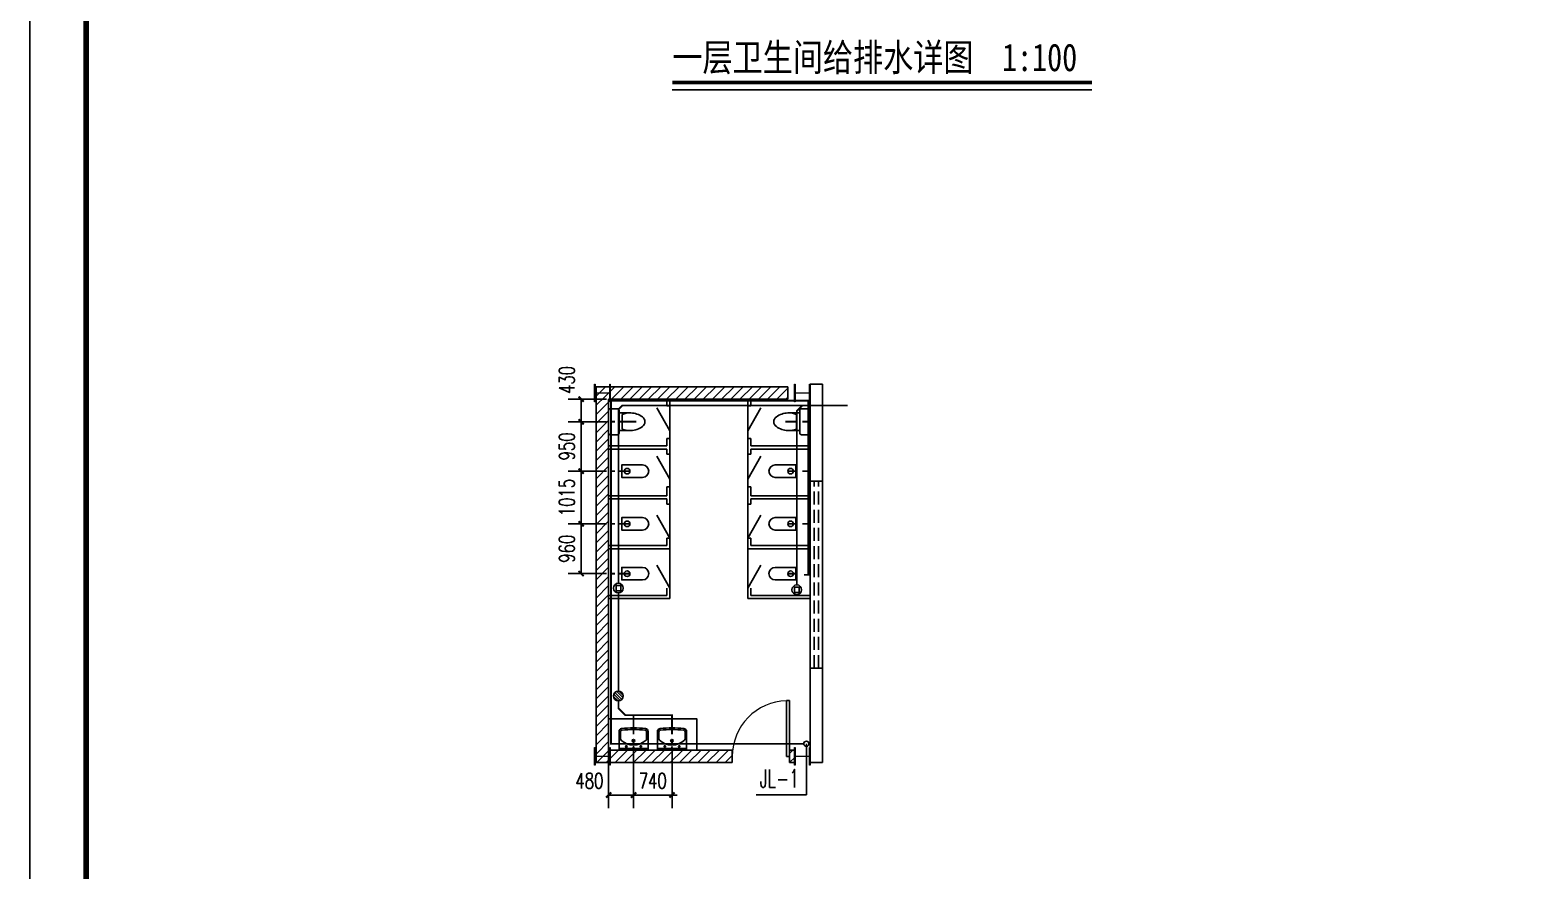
# Model space of a CAD drawing. Extents: x -4407041 to 173436, y -470270 to -29437.
# Drawn here: x -461864 to -396138, y -249398 to -212152 of the extents above; entities that cross this region are included whole.
import ezdxf

# ---------------------------------------------------------------- set-up
doc = ezdxf.new("R2010")
doc.units = 0
doc.header["$LTSCALE"] = 1000
doc.header["$MEASUREMENT"] = 0
doc.linetypes.add('DASH', pattern=[0.35, 0.25, -0.1])
for name, color, linetype in [('DIM_SYMB', 3, 'Continuous'), ('DIM_给水', 3, 'Continuous'), ('EQUIP_地漏', 7, 'Continuous'), ('EQUIP_污水', 7, 'Continuous'), ('LVTRY', 6, 'Continuous'), ('PIPE-污水', 2, 'DASH'), ('PIPE-给水', 3, 'Continuous'), ('PUB_HATCH', 8, 'Continuous'), ('TWT_DIM', 3, 'Continuous'), ('TWT_TITLE', 7, 'Continuous'), ('VPIPE-给水', 3, 'Continuous'), ('WALL', 9, 'Continuous'), ('WINDOW', 4, 'Continuous'), ('ZDH', 7, 'Continuous'), ('洁具', 7, 'Continuous')]:
    doc.layers.add(name, color=color, linetype=linetype)
doc.layers.add('STXT_XG_THIN', color=2, linetype='Continuous', lineweight=0)
doc.styles.add('-宋体', font='', dxfattribs={"width": 0.8})
doc.styles.add('_TCH_DIM_T3', font='SIMPLEX', dxfattribs={"width": 0.705882, "bigfont": 'GBCBIG'})
doc.styles.add('_TWT_SERIAL', font='COMPLEX', dxfattribs={"width": 0.8, "height": 3.5, "bigfont": 'HZTXT'})
doc.styles.get('-宋体').set_extended_font_data('SimSun')
doc.dimstyles.new('_TWT_ARCH&&100', dxfattribs={"dimtxt": 297.5, "dimasz": 100, "dimexe": 250, "dimexo": 300, "dimgap": 126.25, "dimtad": 1, "dimdec": 0, "dimzin": 0, "dimdsep": 46, "dimtxsty": '_TCH_DIM_T3', "dimblk": 'ARCHTICK', "dimcen": 0.09, "dimclrt": 7, "dimazin": 2, "dimtfac": 1, "dimtdec": 0, "dimtix": 1, "dimtmove": 2, "dimatfit": 3, "dimfxl": 0, "dimtolj": 1, "dimtzin": 0, "dimarcsym": 0})
pattern_1 = [(45, (0, 89.76), (-88.3884, 88.3884), [])]

# ---------------------------------------------------------------- blocks, each defined once
blk = doc.blocks.new('_LV1')
for p, q in [((-280, 0), (280, 0)), ((-280, 0), (-280, -361)), ((280, 0), (280, -361)), ((-280, -29), (280, -29)), ((-251, -356), (-251, -214)), ((0, -29), (-90, -29)), ((-90, -29), (90, -29)), ((251, -356), (251, -215))]:
    blk.add_line(p, q)
for centre, radius in [((-139, -69), 15), ((1, -182), 24.9), ((0, -57), 8), ((139, -69), 15)]:
    blk.add_circle(centre, radius)
for centre, radius, start, end in [((-223, -214), 28, 133.1543, 180), ((0, -452), 354, 46.7581, 133.1543), ((223, -215), 28, 0, 46.7581), ((-224, -361), 56, 180, 263.481), ((-223, -356), 28, 180, 263.4984), ((0, 1600), 2029, 263.481, 276.519), ((0, 1600), 1997, 263.4984, 276.5122), ((223, -356), 28, 276.5122, 0), ((224, -361), 56, 276.519, 0)]:
    blk.add_arc(centre, radius, start, end)
blk = doc.blocks.new('$DorLib2D$00000001')
for p, q in [((0.45, 0.975), (0.5, 0.975)), ((0.45, 0), (0.45, 0.975)), ((0.5, 0), (0.5, 0.975)), ((0.5, 0), (0.45, 0))]:
    blk.add_line(p, q)
at = {"lineweight": 13}
blk.add_arc((0.475, 0), 0.975, 91.4693, 180, dxfattribs=at)
blk = doc.blocks.new('$plan$00002826')
at = {"layer": '洁具', "color": 7}
blk.add_line((-260, -140), (-260, 140), dxfattribs=at)
at = {"layer": '洁具'}
blk.add_line((-200, 170), (-200, -170), dxfattribs=at)
blk.add_lwpolyline([(-650, 92, 0.537872), (-650, -92, 0.149947), (-430, -170), (-200, -170), (-200, -220, 0.414214), (-170, -250), (-30, -250, 0.414214), (0, -220), (0, 220, 0.414214), (-30, 250), (-170, 250, 0.414214), (-200, 220), (-200, 170), (-430, 170, 0.149947)], format="xyb", close=True, dxfattribs=at)
at = {"layer": '洁具', "color": 7}
for centre, start, end in [((-413, -227), 67.4505, 91.4725), ((-413, 227), 268.6339, 292.5495)]:
    blk.add_arc(centre, 398, start, end, dxfattribs=at)
blk = doc.blocks.new('$TwtSys$00000136')
at = {"elevation": 0}
blk.add_lwpolyline([(-51, 45), (51, 45), (51, -49), (-51, -49)], close=True, dxfattribs=at)
blk.add_circle((0, 0, 0), 93.8)
blk = doc.blocks.new('$TwtSys$00000141')
for p, q in [((-94, 8), (-10, 92)), ((-94, 8), (-10, 92)), ((-87, -35), (35, 87)), ((-87, -35), (35, 87)), ((-66, -66), (66, 66)), ((-66, -66), (66, 66)), ((-32, -87), (88, 33)), ((-32, -87), (88, 33)), ((11, -92), (92, -11)), ((11, -92), (92, -11))]:
    blk.add_line(p, q)
blk.add_circle((0, 0), 94)
blk.add_circle((0, 0), 94)
blk = doc.blocks.new('_ArchTick')
at = {"color": 0, "linetype": 'ByBlock', "const_width": 0.4}
blk.add_lwpolyline([(-0.5, -0.5), (0.5, 0.5)], dxfattribs=at)
blk = doc.blocks.new('*D390')
at = {"layer": 'Defpoints', "color": 0}
for p in [(1434, 1423), (2175, 1423), (2175, 250)]:
    blk.add_point(p, dxfattribs=at)
at = {"layer": 'TWT_DIM', "color": 0, "lineweight": -2}
for p, q in [((1434, 1123), (1434, 0)), ((2175, 1123), (2175, 0)), ((1434, 250), (1334, 250)), ((1434, 250), (2175, 250)), ((2175, 250), (2275, 250))]:
    blk.add_line(p, q, dxfattribs=at)
at = {"layer": 'TWT_DIM', "color": 0, "lineweight": -2, "xscale": 100, "yscale": 100, "zscale": 100}
blk.add_blockref('_ArchTick', (1434, 250), dxfattribs=at)
at = {"layer": 'TWT_DIM', "color": 0, "lineweight": -2, "xscale": 100, "yscale": 100, "zscale": 100, "rotation": 180}
blk.add_blockref('_ArchTick', (2175, 250), dxfattribs=at)
at = {"layer": 'TWT_DIM', "color": 7, "insert": (1804, 525), "char_height": 297.5, "attachment_point": 5, "style": '_TCH_DIM_T3'}
blk.add_mtext('\\A1;740', dxfattribs=at)
blk = doc.blocks.new('*D391')
at = {"layer": 'Defpoints', "color": 0}
for p in [(954, 1423), (1434, 1423), (1434, 250)]:
    blk.add_point(p, dxfattribs=at)
at = {"layer": 'TWT_DIM', "color": 0, "lineweight": -2}
for p, q in [((954, 1123), (954, 0)), ((1434, 1123), (1434, 0)), ((954, 250), (1434, 250))]:
    blk.add_line(p, q, dxfattribs=at)
at = {"layer": 'TWT_DIM', "color": 0, "lineweight": -2, "xscale": 100, "yscale": 100, "zscale": 100, "rotation": 180}
blk.add_blockref('_ArchTick', (954, 250), dxfattribs=at)
at = {"layer": 'TWT_DIM', "color": 0, "lineweight": -2, "xscale": 100, "yscale": 100, "zscale": 100}
blk.add_blockref('_ArchTick', (1434, 250), dxfattribs=at)
at = {"layer": 'TWT_DIM', "color": 7, "insert": (584, 525), "char_height": 297.5, "attachment_point": 5, "style": '_TCH_DIM_T3'}
blk.add_mtext('\\A1;480', dxfattribs=at)
blk = doc.blocks.new('*D392')
at = {"layer": 'Defpoints', "color": 0}
for p in [(424, 5475), (1215, 5475), (1215, 4515)]:
    blk.add_point(p, dxfattribs=at)
at = {"layer": 'TWT_DIM', "color": 0, "lineweight": -2}
for p, q in [((915, 5475), (174, 5475)), ((424, 4515), (424, 5475)), ((915, 4515), (174, 4515))]:
    blk.add_line(p, q, dxfattribs=at)
at = {"layer": 'TWT_DIM', "color": 0, "lineweight": -2, "xscale": 100, "yscale": 100, "zscale": 100}
for p, rotation in [((424, 5475), 90), ((424, 4515), 270)]:
    blk.add_blockref('_ArchTick', p, dxfattribs=dict(at, rotation=rotation))
at = {"layer": 'TWT_DIM', "color": 7, "insert": (149, 4995), "char_height": 297.5, "attachment_point": 5, "rotation": 90, "style": '_TCH_DIM_T3'}
blk.add_mtext('\\A1;960', dxfattribs=at)
blk = doc.blocks.new('*D393')
at = {"layer": 'Defpoints', "color": 0}
for p in [(424, 6490), (1215, 6490), (1215, 5475)]:
    blk.add_point(p, dxfattribs=at)
at = {"layer": 'TWT_DIM', "color": 0, "lineweight": -2}
for p, q in [((915, 6490), (174, 6490)), ((424, 5475), (424, 6490)), ((915, 5475), (174, 5475))]:
    blk.add_line(p, q, dxfattribs=at)
at = {"layer": 'TWT_DIM', "color": 0, "lineweight": -2, "xscale": 100, "yscale": 100, "zscale": 100}
for p, rotation in [((424, 6490), 90), ((424, 5475), 270)]:
    blk.add_blockref('_ArchTick', p, dxfattribs=dict(at, rotation=rotation))
at = {"layer": 'TWT_DIM', "color": 7, "insert": (149, 5982), "char_height": 297.5, "attachment_point": 5, "rotation": 90, "style": '_TCH_DIM_T3'}
blk.add_mtext('\\A1;1015', dxfattribs=at)
blk = doc.blocks.new('*D394')
at = {"layer": 'Defpoints', "color": 0}
for p in [(424, 7441), (1215, 7441), (1215, 6490)]:
    blk.add_point(p, dxfattribs=at)
at = {"layer": 'TWT_DIM', "color": 0, "lineweight": -2}
for p, q in [((915, 7441), (174, 7441)), ((424, 6490), (424, 7441)), ((915, 6490), (174, 6490))]:
    blk.add_line(p, q, dxfattribs=at)
at = {"layer": 'TWT_DIM', "color": 0, "lineweight": -2, "xscale": 100, "yscale": 100, "zscale": 100}
for p, rotation in [((424, 7441), 90), ((424, 6490), 270)]:
    blk.add_blockref('_ArchTick', p, dxfattribs=dict(at, rotation=rotation))
at = {"layer": 'TWT_DIM', "color": 7, "insert": (149, 6966), "char_height": 297.5, "attachment_point": 5, "rotation": 90, "style": '_TCH_DIM_T3'}
blk.add_mtext('\\A1;950', dxfattribs=at)
blk = doc.blocks.new('*D395')
at = {"layer": 'Defpoints', "color": 0}
for p in [(424, 7876), (1215, 7876), (1215, 7441)]:
    blk.add_point(p, dxfattribs=at)
at = {"layer": 'TWT_DIM', "color": 0, "lineweight": -2}
for p, q in [((915, 7876), (174, 7876)), ((424, 7441), (424, 7876)), ((915, 7441), (174, 7441))]:
    blk.add_line(p, q, dxfattribs=at)
at = {"layer": 'TWT_DIM', "color": 0, "lineweight": -2, "xscale": 100, "yscale": 100, "zscale": 100}
for p, rotation in [((424, 7876), 90), ((424, 7441), 270)]:
    blk.add_blockref('_ArchTick', p, dxfattribs=dict(at, rotation=rotation))
at = {"layer": 'TWT_DIM', "color": 7, "insert": (149, 8246), "char_height": 297.5, "attachment_point": 5, "rotation": 90, "style": '_TCH_DIM_T3'}
blk.add_mtext('\\A1;430', dxfattribs=at)
blk = doc.blocks.new('A$C22972E8F')
at = {"layer": 'PIPE-污水'}
for points in [[(1220.3, 7755.1), (1208, 7767.5), (1213.1, 7772.6)], [(1220.3, 7755.1), (1220.3, 7772.6), (1213.1, 7772.6)], [(1142.3, 7677), (1129.9, 7689.4), (1124.8, 7684.2)], [(1142.3, 7677), (1124.8, 7677), (1124.8, 7684.2)], [(4577.6, 7648.5), (4565.2, 7660.9), (4560.1, 7655.7)], [(4577.6, 7648.5), (4560.1, 7648.5), (4560.1, 7655.7)], [(1142.3, 1920.5), (1124.8, 1920.5), (1124.8, 1913.3)], [(1142.3, 1920.5), (1129.9, 1908.1), (1124.8, 1913.3)], [(1272.3, 1790.5), (1259.9, 1778.1), (1265, 1773)], [(1272.3, 1790.5), (1272.3, 1773), (1265, 1773)], [(2174.5, 1790.5), (2192, 1790.5), (2192, 1808)], [(2174.5, 1790.5), (2174.5, 1808), (2192, 1808)]]:
    blk.add_hatch(color=256, dxfattribs=at).paths.add_polyline_path(points)
at = {"layer": 'PIPE-给水'}
for points in [[(998.3, 7847.5), (998.3, 7865), (980.8, 7865)], [(998.3, 7847.5), (980.8, 7847.5), (980.8, 7865)], [(4800.3, 7847.5), (4800.3, 7865), (4817.8, 7865)], [(4800.3, 7847.5), (4817.8, 7847.5), (4817.8, 7865)], [(4800.3, 4490.8), (4800.3, 4473.3), (4817.8, 4473.3)], [(4800.3, 4490.8), (4817.8, 4490.8), (4817.8, 4473.3)], [(998.3, 1237.5), (980.8, 1237.5), (980.8, 1220)], [(998.3, 1237.5), (998.3, 1220), (980.8, 1220)]]:
    blk.add_hatch(color=256, dxfattribs=at).paths.add_polyline_path(points)
at = {"layer": 'PUB_HATCH'}
h = blk.add_hatch(dxfattribs=at)
h.set_pattern_fill('普通砖', color=256, scale=50, style=0)
h.set_pattern_definition(pattern_1)
h.paths.add_polyline_path([(4403.8, 8116), (714.2, 8116), (954.2, 7876), (4403.8, 7876)])
h = blk.add_hatch(dxfattribs=at)
h.set_pattern_fill('普通砖', color=256, scale=50, style=0)
h.set_pattern_definition(pattern_1)
h.paths.add_polyline_path([(954.2, 7876), (714.2, 8116), (714.2, 876), (954.2, 1116)])
h = blk.add_hatch(dxfattribs=at)
h.set_pattern_fill('普通砖', color=256, scale=50, style=0)
h.set_pattern_definition(pattern_1)
h.paths.add_polyline_path([(714.2, 876), (3335.7, 876), (3335.7, 1116), (954.2, 1116)])
h = blk.add_hatch(dxfattribs=at)
h.set_pattern_fill('普通砖', color=256, scale=50, style=0)
h.set_pattern_definition(pattern_1)
h.paths.add_polyline_path([(4544.4, 1116), (4435.7, 1116), (4435.7, 876), (4544.4, 876)])
blk.add_lwpolyline([(954.2, 1116), (954.2, 1716), (2654.2, 1716), (2654.2, 1116)])
at = {"layer": 'DIM_给水'}
for p, q in [((4761.8, 1237.5), (4761.8, 254)), ((4761.8, 254), (3792.9, 254))]:
    blk.add_line(p, q, dxfattribs=at)
at = {"layer": 'PIPE-污水', "const_width": 35}
for points in [[(1142.3, 7677), (1220.3, 7755.1)], [(4684.2, 7755.1), (1220.3, 7755.1)], [(4577.6, 7648.5), (4684.2, 7755.1)], [(4684.2, 7755.1), (5556.3, 7755.1)], [(1142.3, 7441.4), (1142.3, 7677)], [(1142.3, 6489.4), (1142.3, 7441.4)], [(1486.8, 7441.4), (1142.3, 7441.4)], [(4577.6, 7441.4), (4354.3, 7441.4)], [(4577.6, 7441.4), (4577.6, 7648.5)], [(4577.6, 6489.4), (4577.6, 7441.4)], [(1142.3, 5474.7), (1142.3, 6489.4)], [(1363.5, 6489.4), (1142.3, 6489.4)], [(4405, 6489.4), (4577.6, 6489.4)], [(4577.6, 5474.7), (4577.6, 6489.4)], [(1363.5, 5474.7), (1142.3, 5474.7)], [(1142.3, 4514.7), (1142.3, 5474.7)], [(4405, 5474.7), (4577.6, 5474.7)], [(4577.6, 4514.7), (4577.6, 5474.7)], [(1142.3, 4330.2), (1142.3, 4514.7)], [(1363.5, 4514.7), (1142.3, 4514.7)], [(4405, 4514.7), (4577.6, 4514.7)], [(4577.6, 4297.7), (4577.6, 4514.7)], [(1142.3, 2252.5), (1142.3, 4142.7)], [(1142.3, 1920.5), (1142.3, 2064.5)], [(1142.3, 1920.5), (1272.3, 1790.5)], [(1272.3, 1790.5), (1434.2, 1790.5)], [(1434.2, 1790.5), (1434.2, 1423.1)], [(1434.2, 1790.5), (2174.5, 1790.5)], [(2174.5, 1790.5), (2174.5, 1423.1)]]:
    blk.add_lwpolyline(points, dxfattribs=at)
at = {"layer": 'PIPE-给水', "const_width": 35}
for points in [[(998.3, 7847.5), (4800.3, 7847.5)], [(998.3, 7441.4), (998.3, 7847.5)], [(4800.3, 7847.5), (4800.3, 7441.4)], [(1074.3, 7441.4), (998.3, 7441.4)], [(998.3, 6489.7), (998.3, 7441.4)], [(4687.3, 7441.4), (4800.3, 7441.4)], [(4800.3, 7441.4), (4800.3, 6489.7)], [(1074.3, 6489.7), (998.3, 6489.7)], [(998.3, 5475), (998.3, 6489.7)], [(4687.3, 6489.7), (4800.3, 6489.7)], [(4800.3, 6489.7), (4800.3, 5475)], [(1074.3, 5475), (998.3, 5475)], [(998.3, 4515), (998.3, 5475)], [(4687.3, 5475), (4800.3, 5475)], [(4800.3, 5475), (4800.3, 4490.8)], [(998.3, 1237.5), (998.3, 4515)], [(1074.3, 4515), (998.3, 4515)], [(4714.3, 4490.8), (4800.3, 4490.8)], [(1433.3, 1237.5), (998.3, 1237.5)], [(1433.3, 1322.5), (1433.3, 1237.5)], [(2173.1, 1237.5), (1433.3, 1237.5)], [(2173.1, 1322.5), (2173.1, 1237.5)], [(4711.8, 1237.5), (2173.1, 1237.5)]]:
    blk.add_lwpolyline(points, dxfattribs=at)
at = {"layer": 'STXT_XG_THIN', "color": 2}
for points in [[(684.2, 7826), (684.2, 8166), (694.4, 8166), (694.4, 7998.9), (974, 7998.9), (974, 8166), (984.2, 8166), (984.2, 7826), (974, 7826), (974, 7993.1), (694.4, 7993.1), (694.4, 7826), (684.2, 7826)], [(4534.2, 7826), (4534.2, 8166), (4544.4, 8166), (4544.4, 7998.9), (4824, 7998.9), (4824, 8166), (4834.2, 8166), (4834.2, 7826), (4824, 7826), (4824, 7993.1), (4544.4, 7993.1), (4544.4, 7826), (4534.2, 7826)], [(684.2, 826), (684.2, 1166), (694.4, 1166), (694.4, 998.9), (974, 998.9), (974, 1166), (984.2, 1166), (984.2, 826), (974, 826), (974, 993.1), (694.4, 993.1), (694.4, 826), (684.2, 826)], [(4534.2, 826), (4534.2, 1166), (4544.4, 1166), (4544.4, 998.9), (4824, 998.9), (4824, 1166), (4834.2, 1166), (4834.2, 826), (4824, 826), (4824, 993.1), (4544.4, 993.1), (4544.4, 826), (4534.2, 826)]]:
    blk.add_lwpolyline(points, dxfattribs=at)
at = {"layer": 'VPIPE-给水'}
blk.add_circle((4761.8, 1237.5), 50, dxfattribs=at)
at = {"layer": 'WALL', "color": 5}
for p, q in [((4403.8, 8116), (714.2, 8116)), ((714.2, 8116), (714.2, 876)), ((4403.8, 7876), (4403.8, 8116)), ((4834.2, 876), (4834.2, 8166)), ((4834.2, 8166), (5074.2, 8166)), ((5074.2, 876), (5074.2, 8166)), ((4403.8, 7876), (954.2, 7876)), ((954.2, 7876), (954.2, 1116)), ((714.2, 876), (3335.7, 876)), ((3335.7, 1116), (954.2, 1116)), ((3335.7, 876), (3335.7, 1116)), ((4544.4, 1116), (4435.7, 1116)), ((4435.7, 1116), (4435.7, 876)), ((4435.7, 876), (4544.4, 876)), ((4544.4, 876), (4544.4, 1116)), ((4834.2, 876), (5074.2, 876))]:
    blk.add_line(p, q, dxfattribs=at)
at = {"layer": 'WINDOW'}
for p, q in [((2074.2, 7746), (2074.2, 7876)), ((2134.2, 7746), (2074.2, 7746)), ((2134.2, 7546), (2134.2, 7876)), ((3634.2, 7546), (3634.2, 7876)), ((3634.2, 7746), (3694.2, 7746)), ((3694.2, 7746), (3694.2, 7876)), ((2134.2, 7266), (1881.6, 7709.5)), ((2134.2, 7546), (2134.2, 4036)), ((3634.2, 7266), (3886.9, 7709.5)), ((3634.2, 7546), (3634.2, 4036)), ((2074.2, 6976), (954.2, 6976)), ((2074.2, 6916), (954.2, 6916)), ((2074.2, 6976), (2074.2, 7116)), ((2134.2, 7116), (2074.2, 7116)), ((2074.2, 6816), (2074.2, 6916)), ((2134.2, 6816), (2134.2, 7116)), ((3634.2, 7116), (3694.2, 7116)), ((3634.2, 6816), (3634.2, 7116)), ((3694.2, 6976), (3694.2, 7116)), ((3694.2, 6976), (4814.2, 6976)), ((3694.2, 6916), (4814.2, 6916)), ((3694.2, 6816), (3694.2, 6916)), ((2134.2, 6336), (1881.6, 6779.5)), ((2134.2, 6816), (2074.2, 6816)), ((3634.2, 6816), (3694.2, 6816)), ((3634.2, 6336), (3886.9, 6779.5)), ((2074.2, 6016), (954.2, 6016)), ((2074.2, 6016), (2074.2, 6186)), ((2134.2, 6186), (2074.2, 6186)), ((3634.2, 6186), (3694.2, 6186)), ((3694.2, 6016), (3694.2, 6186)), ((3694.2, 6016), (4814.2, 6016)), ((2074.2, 5956), (954.2, 5956)), ((2074.2, 5856), (2074.2, 5956)), ((2134.2, 5856), (2074.2, 5856)), ((3634.2, 5856), (3694.2, 5856)), ((3694.2, 5956), (4814.2, 5956)), ((3694.2, 5856), (3694.2, 5956)), ((2134.2, 5196), (1881.6, 5639.5)), ((3634.2, 5196), (3886.9, 5639.5)), ((2074.2, 5056), (2074.2, 5196)), ((2134.2, 5196), (2074.2, 5196)), ((3634.2, 5196), (3694.2, 5196)), ((3694.2, 5056), (3694.2, 5196)), ((2074.2, 5056), (954.2, 5056)), ((2074.2, 5056), (954.2, 5056)), ((2074.2, 5056), (954.2, 5056)), ((2074.2, 4996), (954.2, 4996)), ((2134.2, 4996), (954.2, 4996)), ((2074.2, 4996), (954.2, 4996)), ((3634.2, 4996), (4814.2, 4996)), ((3694.2, 5056), (4814.2, 5056)), ((3694.2, 5056), (4814.2, 5056)), ((3694.2, 4996), (4814.2, 4996)), ((2134.2, 4236), (1881.6, 4679.5)), ((3634.2, 4236), (3886.9, 4679.5)), ((2074.2, 4096), (954.2, 4096)), ((2074.2, 4036), (954.2, 4036)), ((2134.2, 4036), (954.2, 4036)), ((2074.2, 4036), (954.2, 4036)), ((2074.2, 4096), (2074.2, 4236)), ((3634.2, 4036), (4814.2, 4036)), ((3694.2, 4096), (3694.2, 4236)), ((3694.2, 4096), (4814.2, 4096)), ((3694.2, 4096), (4814.2, 4096)), ((3694.2, 4036), (4814.2, 4036))]:
    blk.add_line(p, q, dxfattribs=at)
at = {"layer": 'WINDOW', "linetype": 'DASH'}
for p, q in [((4834.2, 6296, 900), (5074.2, 6296, 900)), ((4914.2, 2696, 900), (4914.2, 6296, 900)), ((4994.2, 2696, 900), (4994.2, 6296, 900)), ((4834.2, 2696, 900), (5074.2, 2696, 900))]:
    blk.add_line(p, q, dxfattribs=at)
at = {"layer": 'ZDH'}
for points in [[(1608, 6609), (1206.5, 6609), (1206.5, 6370.5), (1608, 6370.5)], [(4160.5, 6609), (4562, 6609), (4562, 6370.5), (4160.5, 6370.5)], [(4160.5, 6609), (4562, 6609), (4562, 6370.5), (4160.5, 6370.5)], [(1608, 5594.3), (1206.5, 5594.3), (1206.5, 5355.8), (1608, 5355.8)], [(4160.5, 5594.3), (4562, 5594.3), (4562, 5355.8), (4160.5, 5355.8)], [(4160.5, 5594.3), (4562, 5594.3), (4562, 5355.8), (4160.5, 5355.8)], [(1608, 4634.3), (1206.5, 4634.3), (1206.5, 4395.8), (1608, 4395.8)], [(4160.5, 4634.3), (4562, 4634.3), (4562, 4395.8), (4160.5, 4395.8)], [(4160.5, 4634.3), (4562, 4634.3), (4562, 4395.8), (4160.5, 4395.8)]]:
    blk.add_lwpolyline(points, dxfattribs=at)
for centre in [(1309.2, 6489.4), (1309.2, 6489.4), (4459.3, 6489.4), (4459.3, 6489.4), (1309.2, 5474.7), (1309.2, 5474.7), (4459.3, 5474.7), (4459.3, 5474.7), (1309.2, 4514.7), (4459.3, 4514.7), (4459.3, 4514.7)]:
    blk.add_circle(centre, 54.3, dxfattribs=at)
for centre, start, end in [((1608, 6489.7), 270, 90), ((1608, 6489.7), 270, 90), ((1608, 6489.7), 270, 90), ((1608, 6489.7), 270, 90), ((4160.5, 6489.7), 90, 270), ((4160.5, 6489.7), 90, 270), ((4160.5, 6489.7), 90, 270), ((4160.5, 6489.7), 90, 270), ((1608, 5475), 270, 90), ((1608, 5475), 270, 90), ((1608, 5475), 270, 90), ((1608, 5475), 270, 90), ((4160.5, 5475), 90, 270), ((4160.5, 5475), 90, 270), ((4160.5, 5475), 90, 270), ((4160.5, 5475), 90, 270), ((1608, 4515), 270, 90), ((1608, 4515), 270, 90), ((1608, 4515), 270, 90), ((1608, 4515), 270, 90), ((4160.5, 4515), 90, 270), ((4160.5, 4515), 90, 270), ((4160.5, 4515), 90, 270), ((4160.5, 4515), 90, 270)]:
    blk.add_arc(centre, 119.3, start, end, dxfattribs=at)
at = {"yscale": -1, "rotation": 180}
blk.add_blockref('$plan$00002826', (954.2, 7441.4), dxfattribs=at)
blk.add_blockref('$plan$00002826', (4834.2, 7441.4))
at = {"layer": 'EQUIP_地漏', "rotation": 90}
blk.add_blockref('$TwtSys$00000141', (1142.3, 2158.5), dxfattribs=at)
at = {"layer": 'EQUIP_污水', "rotation": 90}
for p in [(1142.3, 4236.5), (4577.6, 4204)]:
    blk.add_blockref('$TwtSys$00000136', p, dxfattribs=at)
at = {"layer": 'LVTRY', "rotation": 179.9999999999999}
for p in [(1434.2, 1116), (2174.2, 1116)]:
    blk.add_blockref('_LV1', p, dxfattribs=at)
at = {"layer": 'WINDOW', "xscale": -1100, "yscale": -1100, "zscale": -1100, "rotation": 180}
blk.add_blockref('$DorLib2D$00000001', (3885.7, 996), dxfattribs=at)
at = {"layer": 'DIM_给水', "color": 7, "style": '_TWT_SERIAL', "width": 0.64}
blk.add_text('JL-1', height=350, dxfattribs=at).set_placement((3862.9, 394))
at = {"layer": 'TWT_DIM'}
dim = blk.add_linear_dim(base=(423.8, 7876), p1=(1214.6, 7441.4), p2=(1214.6, 7876), angle=90, text='430', dimstyle='_TWT_ARCH&&100', dxfattribs=at)
dim.commit()
dim.dimension.update_dxf_attribs({"geometry": '*D395', "text_midpoint": (148.8, 8246), "dimtype": 161})
dim = blk.add_aligned_dim(p1=(1214.6, 6489.7), p2=(1214.6, 7441.4), distance=790.9, text='950', dimstyle='_TWT_ARCH&&100', dxfattribs=at)
dim.commit()
dim.dimension.update_dxf_attribs({"geometry": '*D394', "text_midpoint": (148.8, 6965.6)})
for p1, p2, distance, picture, middle in [((1214.6, 5475), (1214.6, 6489.7), 790.9, '*D393', (148.8, 5982.4)), ((1214.6, 4515), (1214.6, 5475), 790.9, '*D392', (148.8, 4995)), ((1434.2, 1423.1), (2174.5, 1423.1), -1173.1, '*D390', (1804.4, 525))]:
    dim = blk.add_aligned_dim(p1=p1, p2=p2, distance=distance, dimstyle='_TWT_ARCH&&100', dxfattribs=at)
    dim.commit()
    dim.dimension.update_dxf_attribs({"geometry": picture, "text_midpoint": middle})
dim = blk.add_linear_dim(base=(1434.2, 250), p1=(954.2, 1423.1), p2=(1434.2, 1423.1), angle=0, dimstyle='_TWT_ARCH&&100', dxfattribs=at)
dim.commit()
dim.dimension.update_dxf_attribs({"geometry": '*D391', "text_midpoint": (584.2, 525), "dimtype": 161})

msp = doc.modelspace()

# ---------------------------------------------------------------- linework, layer by layer
at = {"layer": 'DIM_SYMB', "const_width": 161}
msp.add_lwpolyline([(-433394.3, -214495), (-414807.6, -214495)], dxfattribs=at)
at = {"layer": 'DIM_SYMB'}
msp.add_lwpolyline([(-433394.3, -214817), (-414807.6, -214817)], dxfattribs=at)
at = {"layer": 'TWT_TITLE'}
msp.add_lwpolyline([(-461864, -292186.9), (-313364, -292186.9), (-313364, -81936.9), (-461864, -81936.9)], close=True, dxfattribs=at)
at = {"layer": 'TWT_TITLE', "const_width": 250}
msp.add_lwpolyline([(-459364, -289686.9), (-315864, -289686.9), (-315864, -88186.9), (-459364, -88186.9)], close=True, dxfattribs=at)

# ---------------------------------------------------------------- block references
at = {"xscale": 2.3, "yscale": 2.3, "zscale": 2.3}
msp.add_blockref('A$C22972E8F', (-438409.6, -246638.2), dxfattribs=at)

# ---------------------------------------------------------------- texts
at = {"layer": 'DIM_SYMB', "color": 7, "style": '-宋体', "width": 0.8}
for s, p in [('一层卫生间给排水详图', (-433394.3, -213989.6)), ('1:100', (-418786.1, -213989.6))]:
    msp.add_text(s, height=1222.78, dxfattribs=at).set_placement(p)

doc.saveas('drawing.dxf')
